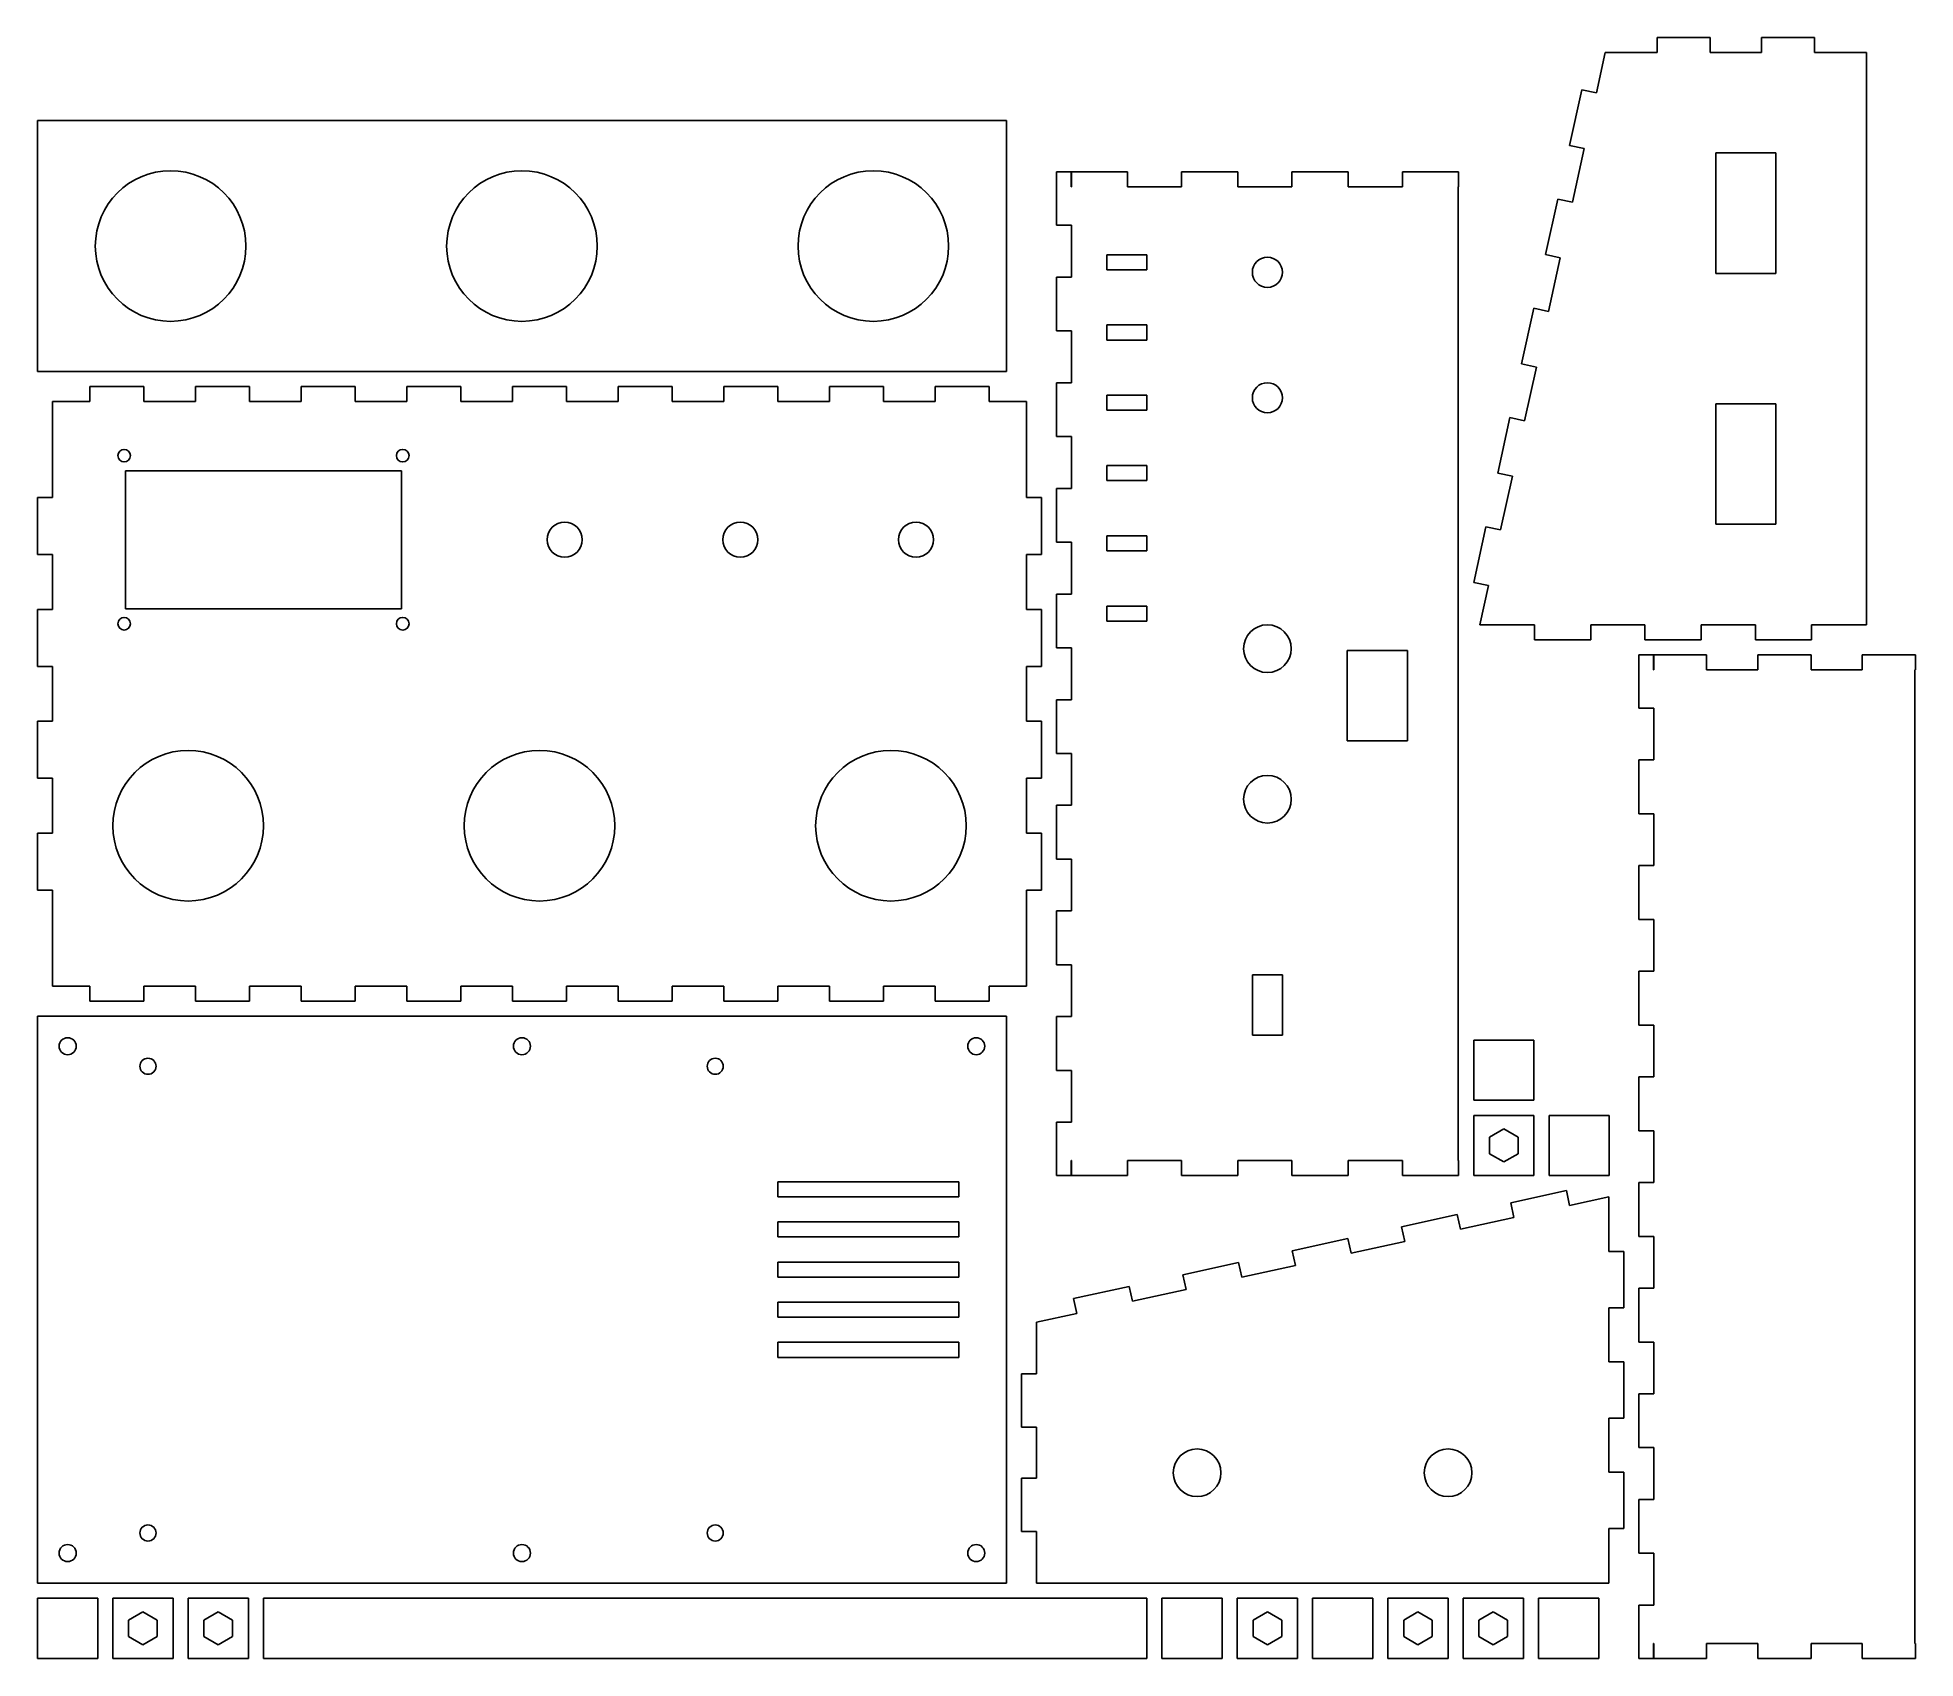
# Model space of a CAD drawing. Header units: metres. Extents: x 3 to 377, y 3 to 326.
import ezdxf

# ---------------------------------------------------------------- set-up
doc = ezdxf.new("R2010")
doc.units = ezdxf.units.M

msp = doc.modelspace()

# ---------------------------------------------------------------- linework, layer by layer
at = {"layer": 'CORTE'}
for p, q in [((336.2212, 326), (325.6212, 326)), ((325.6212, 326), (325.6212, 323)), ((336.2212, 323), (336.2212, 326)), ((357.0212, 326), (346.4212, 326)), ((346.4212, 326), (346.4212, 323)), ((357.0212, 323), (357.0212, 326)), ((315.3212, 323), (313.5561, 314.951)), ((325.6212, 323), (315.3212, 323)), ((346.4212, 323), (336.2212, 323)), ((367.3212, 323), (357.0212, 323)), ((367.3212, 209), (367.3212, 323)), ((310.6257, 315.5936), (308.1959, 304.5136)), ((313.5561, 314.951), (310.6257, 315.5936)), ((3, 309.4477), (3, 259.4477)), ((196, 309.4477), (3, 309.4477)), ((196, 259.4477), (196, 309.4477)), ((308.1959, 304.5136), (311.1263, 303.871)), ((311.1263, 303.871), (308.7821, 293.1817)), ((337.3212, 303), (337.3212, 279)), ((349.3212, 303), (337.3212, 303)), ((349.3212, 279), (349.3212, 303)), ((209, 299.2212), (206, 299.2212)), ((206, 299.2212), (206, 288.5949)), ((220.1, 299.2212), (208.9, 299.2212)), ((208.9, 299.2212), (208.9, 296.2212)), ((208.9, 296.2212), (209, 296.2212)), ((209, 296.2212), (209, 299.2212)), ((220.1, 296.2212), (220.1, 299.2212)), ((230.9, 296.2212), (220.1, 296.2212)), ((242.1, 299.2212), (230.9, 299.2212)), ((230.9, 299.2212), (230.9, 296.2212)), ((242.1, 296.2212), (242.1, 299.2212)), ((252.9, 296.2212), (242.1, 296.2212)), ((264.1, 299.2212), (252.9, 299.2212)), ((252.9, 299.2212), (252.9, 296.2212)), ((264.1, 296.2212), (264.1, 299.2212)), ((274.9, 296.2212), (264.1, 296.2212)), ((286.1, 299.2212), (274.9, 299.2212)), ((274.9, 299.2212), (274.9, 296.2212)), ((286, 102.2212), (286, 296.2212)), ((286, 296.2212), (286.1, 296.2212)), ((286.1, 296.2212), (286.1, 299.2212)), ((305.8518, 293.8243), (303.4219, 282.7443)), ((308.7821, 293.1817), (305.8518, 293.8243)), ((206, 288.5949), (209, 288.5949)), ((209, 288.5949), (209, 278.2686)), ((216, 282.7212), (216, 279.7212)), ((224, 282.7212), (216, 282.7212)), ((224, 279.7212), (224, 282.7212)), ((303.4219, 282.7443), (306.3523, 282.1017)), ((306.3523, 282.1017), (304.0081, 271.4124)), ((209, 278.2686), (206, 278.2686)), ((206, 278.2686), (206, 267.5423)), ((216, 279.7212), (224, 279.7212)), ((337.3212, 279), (349.3212, 279)), ((301.0778, 272.055), (298.6479, 260.975)), ((304.0081, 271.4124), (301.0778, 272.055)), ((206, 267.5423), (209, 267.5423)), ((209, 267.5423), (209, 257.216)), ((216, 268.7212), (216, 265.7212)), ((224, 268.7212), (216, 268.7212)), ((216, 265.7212), (224, 265.7212)), ((224, 265.7212), (224, 268.7212)), ((3, 259.4477), (196, 259.4477)), ((298.6479, 260.975), (301.5783, 260.3323)), ((301.5783, 260.3323), (299.2342, 249.643)), ((24.1526, 256.4477), (13.4263, 256.4477)), ((13.4263, 256.4477), (13.4263, 253.4477)), ((24.1526, 253.4477), (24.1526, 256.4477)), ((45.2053, 256.4477), (34.4789, 256.4477)), ((34.4789, 256.4477), (34.4789, 253.4477)), ((45.2053, 253.4477), (45.2053, 256.4477)), ((66.2579, 256.4477), (55.5316, 256.4477)), ((55.5316, 256.4477), (55.5316, 253.4477)), ((66.2579, 253.4477), (66.2579, 256.4477)), ((87.3105, 256.4477), (76.5842, 256.4477)), ((76.5842, 256.4477), (76.5842, 253.4477)), ((87.3105, 253.4477), (87.3105, 256.4477)), ((108.3632, 256.4477), (97.6368, 256.4477)), ((97.6368, 256.4477), (97.6368, 253.4477)), ((108.3632, 253.4477), (108.3632, 256.4477)), ((129.4158, 256.4477), (118.6895, 256.4477)), ((118.6895, 256.4477), (118.6895, 253.4477)), ((129.4158, 253.4477), (129.4158, 256.4477)), ((150.4684, 256.4477), (139.7421, 256.4477)), ((139.7421, 256.4477), (139.7421, 253.4477)), ((150.4684, 253.4477), (150.4684, 256.4477)), ((171.5211, 256.4477), (160.7947, 256.4477)), ((160.7947, 256.4477), (160.7947, 253.4477)), ((171.5211, 253.4477), (171.5211, 256.4477)), ((192.5737, 256.4477), (181.8474, 256.4477)), ((181.8474, 256.4477), (181.8474, 253.4477)), ((192.5737, 253.4477), (192.5737, 256.4477)), ((209, 257.216), (206, 257.216)), ((206, 257.216), (206, 246.4896)), ((216, 254.7212), (216, 251.7212)), ((224, 254.7212), (216, 254.7212)), ((224, 251.7212), (224, 254.7212)), ((13.4263, 253.4477), (6, 253.4477)), ((6, 253.4477), (6, 234.3255)), ((34.4789, 253.4477), (24.1526, 253.4477)), ((55.5316, 253.4477), (45.2053, 253.4477)), ((76.5842, 253.4477), (66.2579, 253.4477)), ((97.6368, 253.4477), (87.3105, 253.4477)), ((118.6895, 253.4477), (108.3632, 253.4477)), ((139.7421, 253.4477), (129.4158, 253.4477)), ((160.7947, 253.4477), (150.4684, 253.4477)), ((181.8474, 253.4477), (171.5211, 253.4477)), ((200, 253.4477), (192.5737, 253.4477)), ((200, 234.3255), (200, 253.4477)), ((216, 251.7212), (224, 251.7212)), ((337.3212, 253), (337.3212, 229)), ((349.3212, 253), (337.3212, 253)), ((349.3212, 229), (349.3212, 253)), ((296.3038, 250.2857), (293.874, 239.2056)), ((299.2342, 249.643), (296.3038, 250.2857)), ((206, 246.4896), (209, 246.4896)), ((209, 246.4896), (209, 236.1633)), ((20.5, 239.6856), (20.5, 212.1856)), ((75.5, 239.6856), (20.5, 239.6856)), ((75.5, 212.1856), (75.5, 239.6856)), ((216, 240.7212), (216, 237.7212)), ((224, 240.7212), (216, 240.7212)), ((224, 237.7212), (224, 240.7212)), ((209, 236.1633), (206, 236.1633)), ((206, 236.1633), (206, 225.437)), ((216, 237.7212), (224, 237.7212)), ((293.874, 239.2056), (296.8043, 238.563)), ((296.8043, 238.563), (294.4602, 227.8737)), ((6, 234.3255), (3, 234.3255)), ((3, 234.3255), (3, 222.9821)), ((203, 234.3255), (200, 234.3255)), ((203, 222.9821), (203, 234.3255)), ((291.5298, 228.5163), (289.1, 217.4363)), ((294.4602, 227.8737), (291.5298, 228.5163)), ((337.3212, 229), (349.3212, 229)), ((206, 225.437), (209, 225.437)), ((209, 225.437), (209, 215.1107)), ((216, 226.7212), (216, 223.7212)), ((224, 226.7212), (216, 226.7212)), ((224, 223.7212), (224, 226.7212)), ((3, 222.9821), (6, 222.9821)), ((6, 222.9821), (6, 212.0388)), ((200, 212.0388), (200, 222.9821)), ((200, 222.9821), (203, 222.9821)), ((216, 223.7212), (224, 223.7212)), ((289.1, 217.4363), (292.0304, 216.7937)), ((209, 215.1107), (206, 215.1107)), ((206, 215.1107), (206, 204.3844)), ((292.0304, 216.7937), (290.3212, 209)), ((6, 212.0388), (3, 212.0388)), ((3, 212.0388), (3, 200.6955)), ((20.5, 212.1856), (75.5, 212.1856)), ((203, 212.0388), (200, 212.0388)), ((203, 200.6955), (203, 212.0388)), ((216, 212.7212), (216, 209.7212)), ((224, 212.7212), (216, 212.7212)), ((216, 209.7212), (224, 209.7212)), ((224, 209.7212), (224, 212.7212)), ((290.3212, 209), (301.2212, 209)), ((301.2212, 209), (301.2212, 206)), ((301.2212, 206), (312.4212, 206)), ((312.4212, 206), (312.4212, 209)), ((312.4212, 209), (323.2212, 209)), ((323.2212, 209), (323.2212, 206)), ((323.2212, 206), (334.4212, 206)), ((334.4212, 206), (334.4212, 209)), ((334.4212, 209), (345.2212, 209)), ((345.2212, 209), (345.2212, 206)), ((345.2212, 206), (356.4212, 206)), ((356.4212, 206), (356.4212, 209)), ((356.4212, 209), (367.3212, 209)), ((206, 204.3844), (209, 204.3844)), ((209, 204.3844), (209, 194.0581)), ((263.9, 203.8412), (263.9, 185.8412)), ((275.9, 203.8412), (263.9, 203.8412)), ((275.9, 185.8412), (275.9, 203.8412)), ((325, 203), (322, 203)), ((322, 203), (322, 192.3737)), ((335.5, 203), (324.9, 203)), ((324.9, 203), (324.9, 200)), ((325, 200), (325, 203)), ((335.5, 200), (335.5, 203)), ((356.3, 203), (345.7, 203)), ((345.7, 203), (345.7, 200)), ((356.3, 200), (356.3, 203)), ((377.1, 203), (366.5, 203)), ((366.5, 203), (366.5, 200)), ((377.1, 200), (377.1, 203)), ((3, 200.6955), (6, 200.6955)), ((6, 200.6955), (6, 189.7522)), ((200, 189.7522), (200, 200.6955)), ((200, 200.6955), (203, 200.6955)), ((324.9, 200), (325, 200)), ((345.7, 200), (335.5, 200)), ((366.5, 200), (356.3, 200)), ((377, 6), (377, 200)), ((377, 200), (377.1, 200)), ((209, 194.0581), (206, 194.0581)), ((206, 194.0581), (206, 183.3317)), ((322, 192.3737), (325, 192.3737)), ((325, 192.3737), (325, 182.0474)), ((6, 189.7522), (3, 189.7522)), ((3, 189.7522), (3, 178.4089)), ((203, 189.7522), (200, 189.7522)), ((203, 178.4089), (203, 189.7522)), ((206, 183.3317), (209, 183.3317)), ((209, 183.3317), (209, 173.0054)), ((263.9, 185.8412), (275.9, 185.8412)), ((325, 182.0474), (322, 182.0474)), ((322, 182.0474), (322, 171.3211)), ((3, 178.4089), (6, 178.4089)), ((6, 178.4089), (6, 167.4655)), ((200, 167.4655), (200, 178.4089)), ((200, 178.4089), (203, 178.4089)), ((209, 173.0054), (206, 173.0054)), ((206, 173.0054), (206, 162.2791)), ((322, 171.3211), (325, 171.3211)), ((325, 171.3211), (325, 160.9947)), ((6, 167.4655), (3, 167.4655)), ((3, 167.4655), (3, 156.1222)), ((203, 167.4655), (200, 167.4655)), ((203, 156.1222), (203, 167.4655)), ((206, 162.2791), (209, 162.2791)), ((209, 162.2791), (209, 151.9528)), ((325, 160.9947), (322, 160.9947)), ((322, 160.9947), (322, 150.2684)), ((3, 156.1222), (6, 156.1222)), ((6, 156.1222), (6, 137)), ((200, 137), (200, 156.1222)), ((200, 156.1222), (203, 156.1222)), ((209, 151.9528), (206, 151.9528)), ((206, 151.9528), (206, 141.2265)), ((322, 150.2684), (325, 150.2684)), ((325, 150.2684), (325, 139.9421)), ((206, 141.2265), (209, 141.2265)), ((209, 141.2265), (209, 130.9002)), ((245, 139.2212), (245, 127.2212)), ((251, 139.2212), (245, 139.2212)), ((251, 127.2212), (251, 139.2212)), ((325, 139.9421), (322, 139.9421)), ((322, 139.9421), (322, 129.2158)), ((6, 137), (13.4263, 137)), ((13.4263, 137), (13.4263, 134)), ((24.1526, 134), (24.1526, 137)), ((24.1526, 137), (34.4789, 137)), ((34.4789, 137), (34.4789, 134)), ((45.2053, 134), (45.2053, 137)), ((45.2053, 137), (55.5316, 137)), ((55.5316, 137), (55.5316, 134)), ((66.2579, 134), (66.2579, 137)), ((66.2579, 137), (76.5842, 137)), ((76.5842, 137), (76.5842, 134)), ((87.3105, 134), (87.3105, 137)), ((87.3105, 137), (97.6368, 137)), ((97.6368, 137), (97.6368, 134)), ((108.3632, 134), (108.3632, 137)), ((108.3632, 137), (118.6895, 137)), ((118.6895, 137), (118.6895, 134)), ((129.4158, 134), (129.4158, 137)), ((129.4158, 137), (139.7421, 137)), ((139.7421, 137), (139.7421, 134)), ((150.4684, 134), (150.4684, 137)), ((150.4684, 137), (160.7947, 137)), ((160.7947, 137), (160.7947, 134)), ((171.5211, 134), (171.5211, 137)), ((171.5211, 137), (181.8474, 137)), ((181.8474, 137), (181.8474, 134)), ((192.5737, 134), (192.5737, 137)), ((192.5737, 137), (200, 137)), ((3, 131), (3, 18)), ((196, 131), (3, 131)), ((13.4263, 134), (24.1526, 134)), ((34.4789, 134), (45.2053, 134)), ((55.5316, 134), (66.2579, 134)), ((76.5842, 134), (87.3105, 134)), ((97.6368, 134), (108.3632, 134)), ((118.6895, 134), (129.4158, 134)), ((139.7421, 134), (150.4684, 134)), ((160.7947, 134), (171.5211, 134)), ((181.8474, 134), (192.5737, 134)), ((196, 18), (196, 131)), ((209, 130.9002), (206, 130.9002)), ((206, 130.9002), (206, 120.1739)), ((245, 127.2212), (251, 127.2212)), ((322, 129.2158), (325, 129.2158)), ((325, 129.2158), (325, 118.8895)), ((289.1, 126.2212), (289.1, 114.2212)), ((301.1, 126.2212), (289.1, 126.2212)), ((301.1, 114.2212), (301.1, 126.2212)), ((206, 120.1739), (209, 120.1739)), ((209, 120.1739), (209, 109.8475)), ((325, 118.8895), (322, 118.8895)), ((322, 118.8895), (322, 108.1632)), ((289.1, 114.2212), (301.1, 114.2212)), ((209, 109.8475), (206, 109.8475)), ((206, 109.8475), (206, 99.2212)), ((289.1, 111.2212), (289.1, 99.2212)), ((301.1, 111.2212), (289.1, 111.2212)), ((295.1, 108.5121), (292.25, 106.8667)), ((297.95, 106.8667), (295.1, 108.5121)), ((301.1, 99.2212), (301.1, 111.2212)), ((304.1, 111.2212), (304.1, 99.2212)), ((316.1, 111.2212), (304.1, 111.2212)), ((316.1, 99.2212), (316.1, 111.2212)), ((292.25, 106.8667), (292.25, 103.5758)), ((297.95, 103.5758), (297.95, 106.8667)), ((322, 108.1632), (325, 108.1632)), ((325, 108.1632), (325, 97.8368)), ((209, 102.2212), (208.9, 102.2212)), ((208.9, 102.2212), (208.9, 99.2212)), ((209, 99.2212), (209, 102.2212)), ((220.1, 99.2212), (220.1, 102.2212)), ((220.1, 102.2212), (230.9, 102.2212)), ((230.9, 102.2212), (230.9, 99.2212)), ((242.1, 99.2212), (242.1, 102.2212)), ((242.1, 102.2212), (252.9, 102.2212)), ((252.9, 102.2212), (252.9, 99.2212)), ((264.1, 99.2212), (264.1, 102.2212)), ((264.1, 102.2212), (274.9, 102.2212)), ((274.9, 102.2212), (274.9, 99.2212)), ((286.1, 102.2212), (286, 102.2212)), ((286.1, 99.2212), (286.1, 102.2212)), ((292.25, 103.5758), (295.1, 101.9303)), ((295.1, 101.9303), (297.95, 103.5758)), ((150.5, 98), (150.5, 95)), ((186.5, 98), (150.5, 98)), ((186.5, 95), (186.5, 98)), ((206, 99.2212), (209, 99.2212)), ((208.9, 99.2212), (220.1, 99.2212)), ((230.9, 99.2212), (242.1, 99.2212)), ((252.9, 99.2212), (264.1, 99.2212)), ((274.9, 99.2212), (286.1, 99.2212)), ((289.1, 99.2212), (301.1, 99.2212)), ((304.1, 99.2212), (316.1, 99.2212)), ((325, 97.8368), (322, 97.8368)), ((322, 97.8368), (322, 87.1105)), ((150.5, 95), (186.5, 95)), ((307.5637, 96.2212), (296.4837, 93.7914)), ((296.4837, 93.7914), (297.1263, 90.861)), ((308.2063, 93.2909), (307.5637, 96.2212)), ((316, 95), (308.2063, 93.2909)), ((316, 84.1), (316, 95)), ((150.5, 90), (150.5, 87)), ((186.5, 90), (150.5, 90)), ((186.5, 87), (186.5, 90)), ((285.7944, 91.4472), (274.7143, 89.0174)), ((286.437, 88.5169), (285.7944, 91.4472)), ((297.1263, 90.861), (286.437, 88.5169)), ((150.5, 87), (186.5, 87)), ((264.025, 86.6733), (252.945, 84.2434)), ((264.6677, 83.7429), (264.025, 86.6733)), ((275.357, 86.0871), (264.6677, 83.7429)), ((274.7143, 89.0174), (275.357, 86.0871)), ((322, 87.1105), (325, 87.1105)), ((325, 87.1105), (325, 76.7842)), ((252.945, 84.2434), (253.5876, 81.3131)), ((319, 84.1), (316, 84.1)), ((319, 72.9), (319, 84.1)), ((150.5, 82), (150.5, 79)), ((186.5, 82), (150.5, 82)), ((150.5, 79), (186.5, 79)), ((186.5, 79), (186.5, 82)), ((242.2557, 81.8993), (231.1757, 79.4695)), ((231.1757, 79.4695), (231.8183, 76.5391)), ((242.8983, 78.9689), (242.2557, 81.8993)), ((253.5876, 81.3131), (242.8983, 78.9689)), ((220.4864, 77.1253), (209.4064, 74.6955)), ((221.129, 74.195), (220.4864, 77.1253)), ((231.8183, 76.5391), (221.129, 74.195)), ((325, 76.7842), (322, 76.7842)), ((322, 76.7842), (322, 66.0579)), ((150.5, 74), (150.5, 71)), ((186.5, 74), (150.5, 74)), ((186.5, 71), (186.5, 74)), ((210.049, 71.7651), (202, 70)), ((209.4064, 74.6955), (210.049, 71.7651)), ((316, 62.1), (316, 72.9)), ((316, 72.9), (319, 72.9)), ((150.5, 71), (186.5, 71)), ((202, 70), (202, 59.7)), ((150.5, 66), (150.5, 63)), ((186.5, 66), (150.5, 66)), ((186.5, 63), (186.5, 66)), ((322, 66.0579), (325, 66.0579)), ((325, 66.0579), (325, 55.7316)), ((150.5, 63), (186.5, 63)), ((319, 62.1), (316, 62.1)), ((319, 50.9), (319, 62.1)), ((202, 59.7), (199, 59.7)), ((199, 59.7), (199, 49.1)), ((325, 55.7316), (322, 55.7316)), ((322, 55.7316), (322, 45.0053)), ((199, 49.1), (202, 49.1)), ((202, 49.1), (202, 38.9)), ((316, 40.1), (316, 50.9)), ((316, 50.9), (319, 50.9)), ((322, 45.0053), (325, 45.0053)), ((325, 45.0053), (325, 34.6789)), ((202, 38.9), (199, 38.9)), ((199, 38.9), (199, 28.3)), ((319, 40.1), (316, 40.1)), ((319, 28.9), (319, 40.1)), ((325, 34.6789), (322, 34.6789)), ((322, 34.6789), (322, 23.9526)), ((199, 28.3), (202, 28.3)), ((202, 28.3), (202, 18)), ((316, 18), (316, 28.9)), ((316, 28.9), (319, 28.9)), ((322, 23.9526), (325, 23.9526)), ((325, 23.9526), (325, 13.6263)), ((3, 18), (196, 18)), ((3, 15), (3, 3)), ((15, 15), (3, 15)), ((15, 3), (15, 15)), ((18, 15), (18, 3)), ((30, 15), (18, 15)), ((30, 3), (30, 15)), ((33, 15), (33, 3)), ((45, 15), (33, 15)), ((45, 3), (45, 15)), ((224, 15), (48, 15)), ((48, 15), (48, 3)), ((202, 18), (316, 18)), ((224, 3), (224, 15)), ((227, 15), (227, 3)), ((239, 15), (227, 15)), ((239, 3), (239, 15)), ((242, 15), (242, 3)), ((254, 15), (242, 15)), ((254, 3), (254, 15)), ((257, 15), (257, 3)), ((269, 15), (257, 15)), ((269, 3), (269, 15)), ((272, 15), (272, 3)), ((284, 15), (272, 15)), ((284, 3), (284, 15)), ((287, 15), (287, 3)), ((299, 15), (287, 15)), ((299, 3), (299, 15)), ((302, 15), (302, 3)), ((314, 15), (302, 15)), ((314, 3), (314, 15)), ((24, 12.2909), (21.15, 10.6454)), ((26.85, 10.6454), (24, 12.2909)), ((39, 12.2909), (36.15, 10.6454)), ((41.85, 10.6454), (39, 12.2909)), ((248, 12.2909), (245.15, 10.6454)), ((250.85, 10.6454), (248, 12.2909)), ((278, 12.2909), (275.15, 10.6454)), ((280.85, 10.6454), (278, 12.2909)), ((293, 12.2909), (290.15, 10.6454)), ((295.85, 10.6454), (293, 12.2909)), ((325, 13.6263), (322, 13.6263)), ((322, 13.6263), (322, 3)), ((21.15, 10.6454), (21.15, 7.3546)), ((26.85, 7.3546), (26.85, 10.6454)), ((36.15, 10.6454), (36.15, 7.3546)), ((41.85, 7.3546), (41.85, 10.6454)), ((245.15, 10.6454), (245.15, 7.3546)), ((250.85, 7.3546), (250.85, 10.6454)), ((275.15, 10.6454), (275.15, 7.3546)), ((280.85, 7.3546), (280.85, 10.6454)), ((290.15, 10.6454), (290.15, 7.3546)), ((295.85, 7.3546), (295.85, 10.6454)), ((21.15, 7.3546), (24, 5.7091)), ((24, 5.7091), (26.85, 7.3546)), ((36.15, 7.3546), (39, 5.7091)), ((39, 5.7091), (41.85, 7.3546)), ((245.15, 7.3546), (248, 5.7091)), ((248, 5.7091), (250.85, 7.3546)), ((275.15, 7.3546), (278, 5.7091)), ((278, 5.7091), (280.85, 7.3546)), ((290.15, 7.3546), (293, 5.7091)), ((293, 5.7091), (295.85, 7.3546)), ((325, 6), (324.9, 6)), ((324.9, 6), (324.9, 3)), ((325, 3), (325, 6)), ((335.5, 3), (335.5, 6)), ((335.5, 6), (345.7, 6)), ((345.7, 6), (345.7, 3)), ((356.3, 3), (356.3, 6)), ((356.3, 6), (366.5, 6)), ((366.5, 6), (366.5, 3)), ((377.1, 6), (377, 6)), ((377.1, 3), (377.1, 6)), ((3, 3), (15, 3)), ((18, 3), (30, 3)), ((33, 3), (45, 3)), ((48, 3), (224, 3)), ((227, 3), (239, 3)), ((242, 3), (254, 3)), ((257, 3), (269, 3)), ((272, 3), (284, 3)), ((287, 3), (299, 3)), ((302, 3), (314, 3)), ((322, 3), (325, 3)), ((324.9, 3), (335.5, 3)), ((345.7, 3), (356.3, 3)), ((366.5, 3), (377.1, 3))]:
    msp.add_line(p, q, dxfattribs=at)
for centre, radius in [((29.5, 284.4477), 15), ((99.5, 284.4477), 15), ((169.5, 284.4477), 15), ((248, 279.2212), 3), ((248, 254.2212), 3), ((20.25, 242.6856), 1.25), ((75.75, 242.6856), 1.25), ((108, 225.9356), 3.5), ((143, 225.9356), 3.5), ((178, 225.9356), 3.5), ((20.25, 209.1856), 1.25), ((75.75, 209.1856), 1.25), ((248, 204.2212), 4.75), ((33, 168.9356), 15), ((103, 168.9356), 15), ((173, 168.9356), 15), ((248, 174.2212), 4.75), ((9, 125), 1.7), ((99.5, 125), 1.7), ((190, 125), 1.7), ((25, 121), 1.6), ((138, 121), 1.6), ((234, 40), 4.75), ((284, 40), 4.75), ((25, 28), 1.6), ((138, 28), 1.6), ((9, 24), 1.7), ((99.5, 24), 1.7), ((190, 24), 1.7)]:
    msp.add_circle(centre, radius, dxfattribs=at)

doc.saveas('drawing.dxf')
